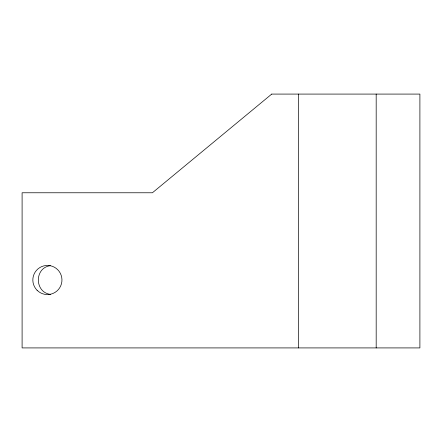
<?xml version="1.0" encoding="UTF-8"?>
<svg xmlns="http://www.w3.org/2000/svg" width="442" height="442" viewBox="0 0 442 442"><rect width="100%" height="100%" fill="white"/><g stroke="black" fill="none" stroke-linecap="round" stroke-linejoin="round"><path stroke-width="0.66" d="M50.355 265.686C34.261 267.697 34.404 292.394 50.46 294.389M376.181 94.085L376.181 347.915M298.654 94.085L298.654 347.915M271.719 94.085L152.413 192.773L22.1 192.773L22.1 347.915L419.9 347.915L419.9 94.085L271.719 94.085M37.106 290.289A14.553 14.553 0 0 0 61.46 283.764A14.553 14.553 0 0 0 43.631 265.935A14.553 14.553 0 0 0 37.106 290.289"/></g></svg>
